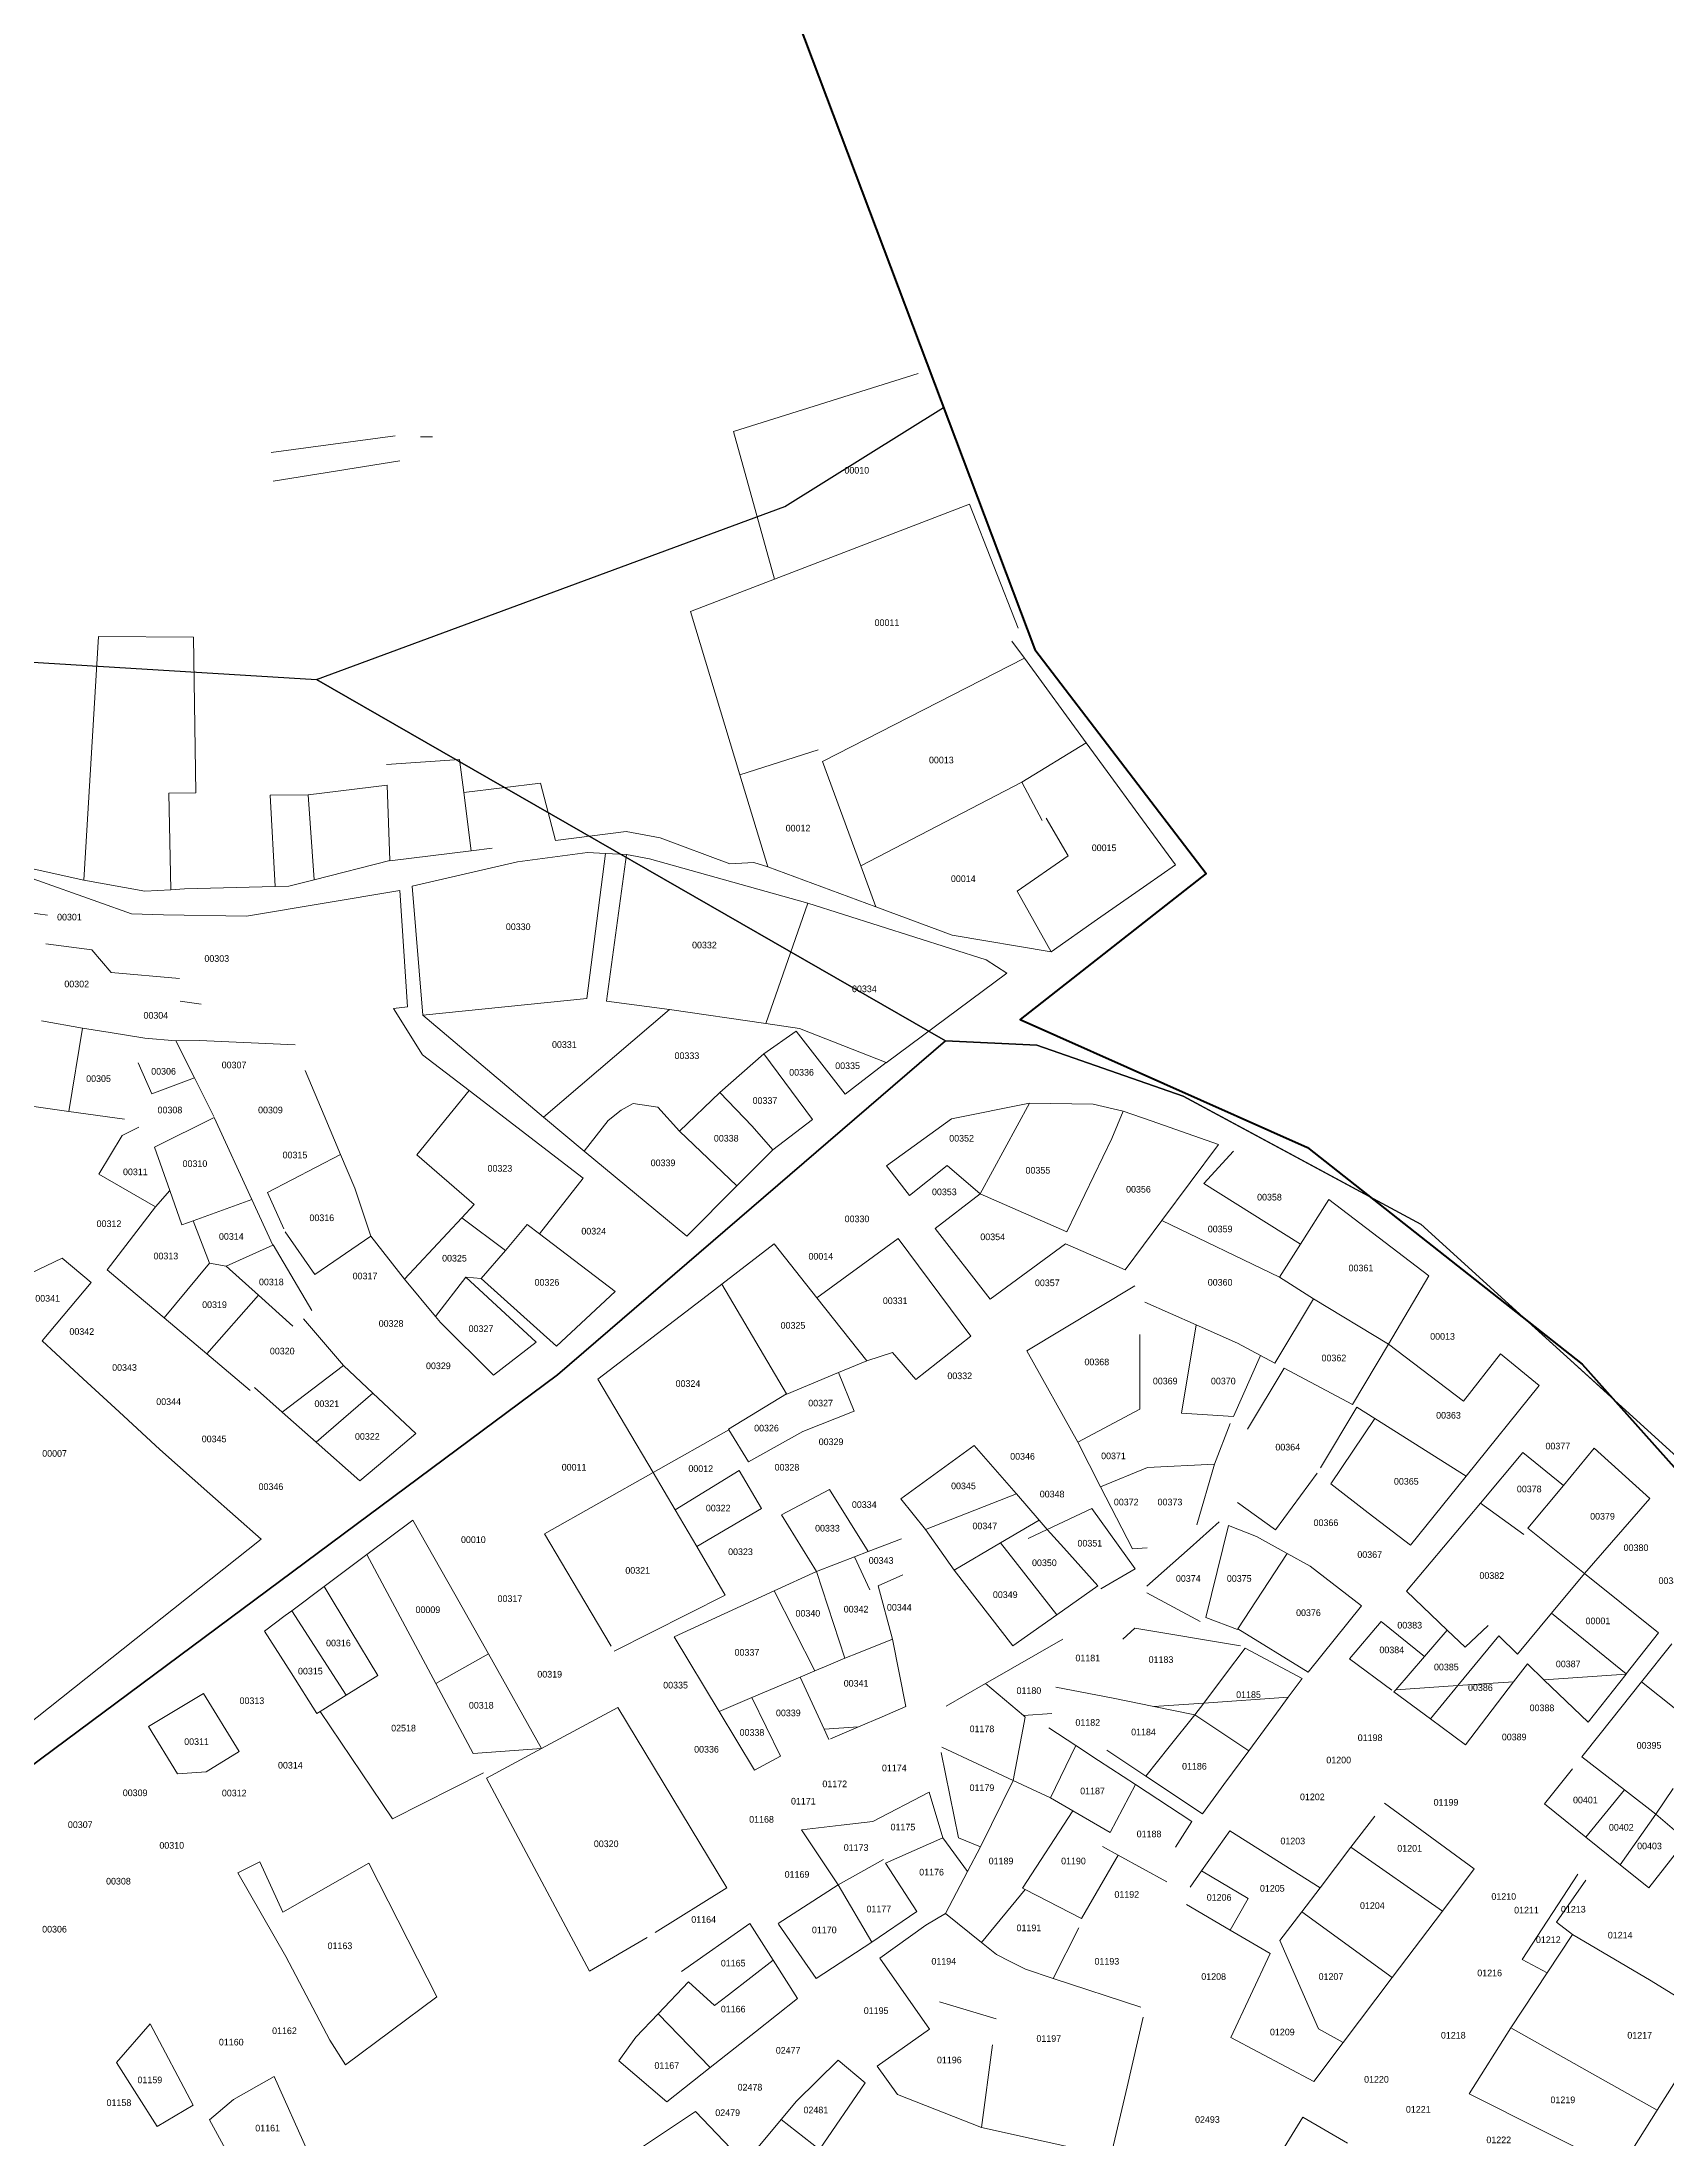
# Model space of a CAD drawing. Header units: metres. Extents: x 245232 to 248406, y 1633796 to 1637634.
# Drawn here: x 247706.5 to 248072.9, y 1636211.5 to 1636684.5 of the extents above; entities that cross this region are included whole.
import ezdxf
from ezdxf.enums import TextEntityAlignment as Align

# ---------------------------------------------------------------- set-up
doc = ezdxf.new("R2010")
doc.units = ezdxf.units.M
doc.header["$MEASUREMENT"] = 0
doc.layers.add('historique_numero_parcelle', color=7, linetype='Continuous')
doc.layers.add('limites_sections', color=7, linetype='Continuous')
doc.layers.add('Limites_Communes', color=7, linetype='Continuous', lineweight=211, plot=False)
doc.layers.add('LIMITES_PARCELLES', color=7, linetype='Continuous', lineweight=0, true_color=0xffffff)
doc.styles.add('Style-FANCY', font='FANCY.shx')

msp = doc.modelspace()

# ---------------------------------------------------------------- linework, layer by layer
at = {"layer": 'Limites_Communes', "color": 210, "lineweight": 80, "flags": 128}
msp.add_lwpolyline([(246937.063, 1636946.102), (247273.698, 1636757.341), (247414.762, 1636704.65), (247560.019, 1636674.752), (247860.122, 1636718.682), (247872.095, 1636702.433), (247930.506, 1636547.383), (247969.191, 1636496.856), (247927.194, 1636463.939), (247992.059, 1636434.995), (248053.997, 1636386.092), (248089.229, 1636346.677), (248129.599, 1636309.977), (248159.107, 1636285.328), (248217.239, 1636236.771), (248275.378, 1636195.051)], dxfattribs=at)
at = {"layer": 'limites_parcelles'}
for p, q in [((247904.155, 1636609.721), (247862.537, 1636596.617)), ((247758.187, 1636591.909), (247786.156, 1636595.652)), ((247791.871, 1636595.44), (247794.623, 1636595.44)), ((247862.537, 1636596.617), (247871.794, 1636563.29)), ((247758.635, 1636585.373), (247787.21, 1636589.976)), ((247871.794, 1636563.29), (247915.776, 1636580.196)), ((247915.776, 1636580.196), (247926.783, 1636552.234)), ((247852.792, 1636555.986), (247871.794, 1636563.29)), ((247863.982, 1636519.164), (247852.792, 1636555.986)), ((247715.909, 1636495.348), (247719.212, 1636550.315)), ((247719.212, 1636550.315), (247740.697, 1636550.209)), ((247740.697, 1636550.209), (247741.226, 1636515.073)), ((247925.328, 1636549.323), (247928.148, 1636545.462)), ((247928.148, 1636545.462), (247882.623, 1636522.128)), ((247928.148, 1636545.462), (247942.087, 1636526.377)), ((247863.982, 1636519.164), (247881.658, 1636524.765)), ((247927.616, 1636517.463), (247942.087, 1636526.377)), ((247942.087, 1636526.377), (247947.642, 1636518.771)), ((247784.194, 1636521.423), (247800.704, 1636522.587)), ((247800.704, 1636522.587), (247801.66, 1636515.135)), ((247882.623, 1636522.128), (247891.221, 1636498.623)), ((247741.226, 1636515.073), (247735.087, 1636514.967)), ((247735.087, 1636514.967), (247735.578, 1636493.182)), ((247757.947, 1636514.543), (247766.52, 1636514.649)), ((247759.119, 1636493.938), (247757.947, 1636514.543)), ((247784.358, 1636516.768), (247766.52, 1636514.649)), ((247767.884, 1636495.46), (247766.52, 1636514.649)), ((247784.956, 1636499.779), (247784.358, 1636516.768)), ((247818.955, 1636517.232), (247801.66, 1636515.135)), ((247801.66, 1636515.135), (247803.347, 1636501.972)), ((247822.336, 1636504.339), (247818.955, 1636517.232)), ((247870.294, 1636498.391), (247863.982, 1636519.164)), ((247891.221, 1636498.623), (247927.616, 1636517.463)), ((247932.141, 1636508.811), (247927.616, 1636517.463)), ((247947.642, 1636518.771), (247953.174, 1636511.197)), ((247953.174, 1636511.197), (247962.237, 1636498.788)), ((247838.279, 1636506.327), (247822.336, 1636504.339)), ((247845.952, 1636504.873), (247838.279, 1636506.327)), ((247938.067, 1636500.808), (247933.093, 1636509.366)), ((247715.909, 1636495.348), (247684.977, 1636502.25)), ((247803.347, 1636501.972), (247784.96, 1636499.68)), ((247808.055, 1636502.559), (247803.347, 1636501.972)), ((247813.754, 1636499.483), (247829.55, 1636501.626)), ((247833.633, 1636501.405), (247829.444, 1636468.623)), ((247829.55, 1636501.626), (247833.633, 1636501.405)), ((247833.633, 1636501.405), (247838.361, 1636501.15)), ((247838.361, 1636501.15), (247833.901, 1636468.038)), ((247838.361, 1636501.15), (247843.6, 1636500.197)), ((247861.695, 1636499.052), (247845.952, 1636504.873)), ((247926.505, 1636492.856), (247938.067, 1636500.808)), ((247704.287, 1636495.694), (247719.112, 1636490.45)), ((247784.956, 1636499.779), (247767.884, 1636495.46)), ((247784.96, 1636499.68), (247784.956, 1636499.779)), ((247790.021, 1636494.006), (247813.754, 1636499.483)), ((247843.6, 1636500.197), (247879.318, 1636490.196)), ((247867.119, 1636499.317), (247861.695, 1636499.052)), ((247870.294, 1636498.391), (247867.119, 1636499.317)), ((247894.622, 1636489.326), (247870.294, 1636498.391)), ((247891.221, 1636498.623), (247894.622, 1636489.326)), ((247962.237, 1636498.788), (247955.772, 1636494.274)), ((247729.668, 1636492.835), (247715.909, 1636495.348)), ((247735.578, 1636493.182), (247729.668, 1636492.835)), ((247738.664, 1636493.364), (247735.578, 1636493.182)), ((247759.119, 1636493.938), (247738.664, 1636493.364)), ((247752.653, 1636487.227), (247787.261, 1636493.048)), ((247762.212, 1636494.025), (247759.119, 1636493.938)), ((247767.884, 1636495.46), (247762.212, 1636494.025)), ((247787.261, 1636493.048), (247788.954, 1636466.801)), ((247792.449, 1636464.877), (247790.021, 1636494.006)), ((247934.191, 1636479.208), (247926.505, 1636492.856)), ((247955.772, 1636494.274), (247944.671, 1636486.524)), ((247707.701, 1636487.446), (247703.362, 1636488.081)), ((247719.112, 1636490.45), (247726.724, 1636487.756)), ((247726.724, 1636487.756), (247733.921, 1636487.545)), ((247733.921, 1636487.545), (247752.653, 1636487.227)), ((247869.797, 1636462.984), (247879.318, 1636490.196)), ((247879.318, 1636490.196), (247919.562, 1636477.337)), ((247911.834, 1636482.913), (247894.622, 1636489.326)), ((247944.671, 1636486.524), (247934.191, 1636479.208)), ((247934.191, 1636479.208), (247911.834, 1636482.913)), ((247717.755, 1636479.614), (247707.347, 1636480.998)), ((247722.094, 1636474.534), (247717.755, 1636479.614)), ((247919.562, 1636477.337), (247924.165, 1636474.4)), ((247737.546, 1636473.158), (247722.094, 1636474.534)), ((247924.165, 1636474.4), (247896.997, 1636454.158)), ((247742.414, 1636467.337), (247737.652, 1636468.078)), ((247829.444, 1636468.623), (247792.449, 1636464.877)), ((247833.901, 1636468.038), (247848.082, 1636466.133)), ((247706.391, 1636463.575), (247715.638, 1636461.94)), ((247788.954, 1636466.801), (247785.779, 1636466.378)), ((247785.779, 1636466.378), (247792.341, 1636455.901)), ((247819.628, 1636441.856), (247792.449, 1636464.877)), ((247819.628, 1636441.856), (247848.082, 1636466.133)), ((247869.797, 1636462.984), (247848.082, 1636466.133)), ((247869.797, 1636462.984), (247877.451, 1636461.874)), ((247712.563, 1636443.172), (247715.638, 1636461.94)), ((247715.638, 1636461.94), (247721.899, 1636460.951)), ((247721.899, 1636460.951), (247729.714, 1636459.717)), ((247729.714, 1636459.717), (247736.665, 1636459.125)), ((247742.07, 1636459.181), (247736.665, 1636459.125)), ((247736.665, 1636459.125), (247740.872, 1636450.744)), ((247763.59, 1636458.156), (247742.07, 1636459.181)), ((247876.632, 1636461.295), (247869.355, 1636456.159)), ((247887.703, 1636447.03), (247876.632, 1636461.295)), ((247877.451, 1636461.874), (247896.978, 1636454.165)), ((247731.302, 1636447.123), (247728.223, 1636454.096)), ((247792.341, 1636455.901), (247802.845, 1636447.854)), ((247859.433, 1636447.427), (247869.355, 1636456.159)), ((247869.355, 1636456.159), (247880.349, 1636441.373)), ((247896.978, 1636454.165), (247887.703, 1636447.03)), ((247896.997, 1636454.158), (247896.978, 1636454.165)), ((247740.872, 1636450.744), (247731.302, 1636447.123)), ((247740.872, 1636450.744), (247745.264, 1636441.993)), ((247770.174, 1636442.246), (247765.905, 1636452.401)), ((247712.563, 1636443.172), (247680.792, 1636447.646)), ((247802.845, 1636447.854), (247791.098, 1636433.365)), ((247802.845, 1636447.854), (247828.616, 1636428.112)), ((247839.917, 1636444.932), (247837.139, 1636443.476)), ((247845.473, 1636444.138), (247839.917, 1636444.932)), ((247850.368, 1636438.714), (247845.473, 1636444.138)), ((247859.433, 1636447.427), (247850.368, 1636438.714)), ((247866.736, 1636439.807), (247859.433, 1636447.427)), ((247911.674, 1636441.514), (247929.295, 1636445.006)), ((247929.295, 1636445.006), (247918.202, 1636424.541)), ((247929.295, 1636445.006), (247943.664, 1636444.829)), ((247943.664, 1636444.829), (247950.409, 1636443.234)), ((247725.137, 1636441.401), (247712.563, 1636443.172)), ((247724.607, 1636437.697), (247728.312, 1636439.602)), ((247731.895, 1636435.093), (247745.365, 1636441.773)), ((247745.365, 1636441.773), (247753.856, 1636423.255)), ((247773.885, 1636433.418), (247770.174, 1636442.246)), ((247828.85, 1636434.216), (247819.628, 1636441.856)), ((247834.229, 1636441.095), (247828.85, 1636434.216)), ((247837.139, 1636443.476), (247834.229, 1636441.095)), ((247871.381, 1636434.475), (247866.736, 1636439.807)), ((247880.349, 1636441.373), (247871.381, 1636434.475)), ((247897.069, 1636430.878), (247911.674, 1636441.514)), ((247950.409, 1636443.234), (247947.895, 1636437.016)), ((247950.409, 1636443.234), (247956.731, 1636441.028)), ((247956.731, 1636441.028), (247971.965, 1636435.714)), ((247719.335, 1636428.974), (247724.607, 1636437.697)), ((247735.331, 1636425.308), (247731.895, 1636435.093)), ((247852.013, 1636415.028), (247828.85, 1636434.216)), ((247863.276, 1636426.337), (247850.368, 1636438.714)), ((247871.381, 1636434.475), (247863.276, 1636426.337)), ((247947.895, 1636437.016), (247937.729, 1636415.968)), ((247971.965, 1636435.714), (247959.165, 1636418.512)), ((247975.356, 1636434.181), (247968.632, 1636426.864)), ((247757.378, 1636424.865), (247773.885, 1636433.418)), ((247777.084, 1636425.811), (247773.885, 1636433.418)), ((247791.098, 1636433.365), (247804.009, 1636422.146)), ((247902.241, 1636424.223), (247897.069, 1636430.878)), ((247910.724, 1636430.939), (247902.241, 1636424.223)), ((247918.202, 1636424.541), (247910.724, 1636430.939)), ((247732.104, 1636421.644), (247719.335, 1636428.974)), ((247735.331, 1636425.308), (247732.104, 1636421.644)), ((247735.331, 1636425.308), (247738.057, 1636417.543)), ((247761.041, 1636416.653), (247757.378, 1636424.865)), ((247780.655, 1636415.029), (247777.084, 1636425.811)), ((247828.616, 1636428.112), (247818.784, 1636415.533)), ((247863.276, 1636426.337), (247852.013, 1636415.028)), ((247968.632, 1636426.864), (247990.443, 1636413.177)), ((247721.207, 1636407.381), (247732.104, 1636421.644)), ((247753.856, 1636423.255), (247740.633, 1636418.474)), ((247753.856, 1636423.255), (247758.566, 1636412.98)), ((247804.009, 1636422.146), (247801.231, 1636419.176)), ((247908.043, 1636416.76), (247918.202, 1636424.541)), ((247937.729, 1636415.968), (247918.202, 1636424.541)), ((247990.443, 1636413.177), (247996.843, 1636423.258)), ((247996.843, 1636423.258), (248019.408, 1636406.041)), ((247738.057, 1636417.543), (247740.633, 1636418.474)), ((247740.633, 1636418.474), (247744.315, 1636408.877)), ((247768.033, 1636406.344), (247761.332, 1636416.001)), ((247801.231, 1636419.176), (247788.319, 1636405.312)), ((247811.073, 1636411.768), (247801.231, 1636419.176)), ((247811.073, 1636411.768), (247815.977, 1636417.675)), ((247815.977, 1636417.675), (247818.784, 1636415.533)), ((247818.784, 1636415.533), (247835.818, 1636402.535)), ((247920.457, 1636400.791), (247908.043, 1636416.76)), ((247959.165, 1636418.512), (247950.885, 1636407.383)), ((247959.165, 1636418.512), (247985.718, 1636405.735)), ((247748.085, 1636408.216), (247758.566, 1636412.98)), ((247758.566, 1636412.98), (247758.667, 1636413.026)), ((247758.667, 1636413.026), (247767.393, 1636398.232)), ((247780.655, 1636415.029), (247768.033, 1636406.344)), ((247788.319, 1636405.312), (247780.655, 1636415.029)), ((247805.57, 1636405.418), (247811.073, 1636411.768)), ((247859.859, 1636404.17), (247871.681, 1636413.24)), ((247871.681, 1636413.24), (247881.317, 1636401.096)), ((247891.356, 1636408.405), (247899.675, 1636414.462)), ((247899.675, 1636414.462), (247916.048, 1636392.446)), ((247937.411, 1636413.27), (247920.457, 1636400.791)), ((247948.319, 1636408.504), (247937.411, 1636413.27)), ((247985.718, 1636405.735), (247990.443, 1636413.177)), ((247696.341, 1636403.035), (247711.051, 1636410.02)), ((247711.051, 1636410.02), (247717.608, 1636404.532)), ((247726.057, 1636403.292), (247721.207, 1636407.381)), ((247744.315, 1636408.877), (247734.033, 1636396.569)), ((247748.085, 1636408.216), (247744.315, 1636408.877)), ((247755.31, 1636401.723), (247748.085, 1636408.216)), ((247795.264, 1636396.897), (247802.153, 1636405.769)), ((247802.153, 1636405.769), (247818.028, 1636391.084)), ((247805.57, 1636405.418), (247802.153, 1636405.769)), ((247881.317, 1636401.096), (247891.356, 1636408.405)), ((247950.885, 1636407.383), (247948.319, 1636408.504)), ((247985.718, 1636405.735), (247993.397, 1636400.829)), ((248019.408, 1636406.041), (248010.276, 1636390.655)), ((247717.608, 1636404.532), (247706.571, 1636391.372)), ((247734.033, 1636396.569), (247726.057, 1636403.292)), ((247755.31, 1636401.723), (247743.69, 1636388.428)), ((247763.1, 1636394.722), (247755.31, 1636401.723)), ((247795.264, 1636396.897), (247788.319, 1636405.312)), ((247822.609, 1636390.178), (247805.57, 1636405.418)), ((247835.818, 1636402.535), (247822.609, 1636390.178)), ((247831.946, 1636382.755), (247856.549, 1636401.63)), ((247856.549, 1636401.63), (247859.859, 1636404.17)), ((247874.491, 1636379.415), (247859.859, 1636404.17)), ((247881.317, 1636401.096), (247892.582, 1636386.899)), ((247928.715, 1636389.134), (247953.078, 1636403.78)), ((247743.69, 1636388.428), (247734.033, 1636396.569)), ((247765.482, 1636396.376), (247774.544, 1636385.793)), ((247796.396, 1636395.526), (247795.264, 1636396.897)), ((247955.33, 1636400.08), (247966.944, 1636394.963)), ((247993.397, 1636400.829), (247984.696, 1636386.367)), ((248010.276, 1636390.655), (247993.397, 1636400.829)), ((247808.389, 1636383.646), (247796.396, 1636395.526)), ((247916.048, 1636392.446), (247903.678, 1636382.69)), ((247954.219, 1636375.95), (247954.219, 1636392.778)), ((247963.574, 1636375.081), (247966.944, 1636394.963)), ((247976.272, 1636390.854), (247966.944, 1636394.963)), ((247706.571, 1636391.372), (247715.798, 1636382.829)), ((247753.466, 1636380.186), (247743.69, 1636388.428)), ((247818.028, 1636391.084), (247808.389, 1636383.646)), ((247892.582, 1636386.899), (247886.195, 1636384.224)), ((247898.376, 1636388.725), (247892.582, 1636386.899)), ((247903.678, 1636382.69), (247898.376, 1636388.725)), ((247940.225, 1636368.497), (247928.715, 1636389.134)), ((247981.441, 1636388.1), (247975.324, 1636374.323)), ((247981.441, 1636388.1), (247976.272, 1636390.854)), ((247984.696, 1636386.367), (247981.441, 1636388.1)), ((248002.199, 1636377.044), (248010.276, 1636390.655)), ((248010.276, 1636390.655), (248027.264, 1636377.757)), ((248027.264, 1636377.757), (248035.563, 1636388.444)), ((248035.563, 1636388.444), (248044.336, 1636381.321)), ((247715.798, 1636382.829), (247723.87, 1636375.354)), ((247760.702, 1636375.264), (247774.544, 1636385.793)), ((247774.544, 1636385.793), (247781.155, 1636379.563)), ((247844.379, 1636361.642), (247831.946, 1636382.755)), ((247886.195, 1636384.224), (247874.535, 1636379.341)), ((247886.195, 1636384.224), (247889.745, 1636375.49)), ((247978.534, 1636371.477), (247986.79, 1636385.251)), ((247986.79, 1636385.251), (248002.199, 1636377.044)), ((247760.702, 1636375.264), (247754.419, 1636380.821)), ((247781.155, 1636379.563), (247774.488, 1636373.829)), ((247781.155, 1636379.563), (247790.826, 1636370.45)), ((247861.387, 1636371.421), (247874.491, 1636379.415)), ((247874.535, 1636379.341), (247874.491, 1636379.415)), ((248044.336, 1636381.321), (248027.817, 1636360.823)), ((247723.87, 1636375.354), (247733.057, 1636366.848)), ((247768.322, 1636368.525), (247760.702, 1636375.264)), ((247774.488, 1636373.829), (247768.322, 1636368.525)), ((247889.745, 1636375.49), (247878.188, 1636370.892)), ((247940.229, 1636368.489), (247954.219, 1636375.95)), ((247975.324, 1636374.323), (247963.574, 1636375.081)), ((247974.607, 1636372.709), (247971.029, 1636363.531)), ((248003.182, 1636376.421), (247994.949, 1636362.719)), ((247997.284, 1636359.118), (248007.24, 1636373.852)), ((248007.24, 1636373.852), (248003.182, 1636376.421)), ((248027.817, 1636360.823), (248007.24, 1636373.852)), ((247778.231, 1636359.76), (247768.322, 1636368.525)), ((247790.826, 1636370.45), (247783.868, 1636364.544)), ((247861.467, 1636371.292), (247844.379, 1636361.642)), ((247861.467, 1636371.292), (247861.387, 1636371.421)), ((247865.914, 1636364.106), (247861.467, 1636371.292)), ((247878.188, 1636370.892), (247865.914, 1636364.106)), ((247940.229, 1636368.489), (247940.225, 1636368.497)), ((247945.368, 1636358.432), (247940.229, 1636368.489)), ((247733.057, 1636366.848), (247744.348, 1636356.863)), ((247783.868, 1636364.544), (247778.231, 1636359.76)), ((247900.312, 1636355.697), (247916.815, 1636367.738)), ((247916.815, 1636367.738), (247926.285, 1636356.959)), ((247955.965, 1636362.774), (247971.029, 1636363.531)), ((247971.029, 1636363.531), (247967.049, 1636349.864)), ((248031.07, 1636354.784), (248040.619, 1636366.158)), ((248040.619, 1636366.158), (248049.77, 1636358.772)), ((248049.77, 1636358.772), (248056.696, 1636367.171)), ((248056.696, 1636367.171), (248069.261, 1636355.81)), ((247819.866, 1636347.797), (247844.379, 1636361.642)), ((247844.379, 1636361.642), (247849.332, 1636353.23)), ((247849.332, 1636353.23), (247863.815, 1636362.124)), ((247863.815, 1636362.124), (247868.877, 1636353.56)), ((247945.368, 1636358.432), (247955.965, 1636362.774)), ((247952.528, 1636344.42), (247945.368, 1636358.432)), ((247994.208, 1636361.486), (247984.784, 1636348.76)), ((248005.757, 1636352.593), (247997.284, 1636359.118)), ((248027.817, 1636360.823), (248015.276, 1636345.262)), ((248049.77, 1636358.772), (248041.789, 1636349.095)), ((247744.348, 1636356.863), (247755.925, 1636346.626)), ((247873.331, 1636352.12), (247884.159, 1636357.807)), ((247884.159, 1636357.807), (247892.911, 1636343.805)), ((247905.87, 1636348.814), (247900.312, 1636355.697)), ((247926.353, 1636356.88), (247905.87, 1636348.814)), ((247926.285, 1636356.959), (247926.353, 1636356.88)), ((247926.353, 1636356.88), (247931.513, 1636350.907)), ((247984.784, 1636348.76), (247976.225, 1636354.929)), ((248014.369, 1636334.891), (248031.07, 1636354.784)), ((248031.07, 1636354.784), (248040.863, 1636347.64)), ((248069.261, 1636355.81), (248054.528, 1636338.867)), ((247779.807, 1636343.148), (247790.161, 1636350.892)), ((247790.161, 1636350.892), (247799.62, 1636334.213)), ((247854.215, 1636344.939), (247849.332, 1636353.23)), ((247868.877, 1636353.56), (247854.215, 1636344.939)), ((247881.231, 1636339.354), (247873.331, 1636352.12)), ((247922.77, 1636345.782), (247931.513, 1636350.907)), ((247931.513, 1636350.907), (247933.315, 1636348.822)), ((247933.315, 1636348.822), (247943.397, 1636353.54)), ((247943.397, 1636353.54), (247953.187, 1636339.914)), ((247965.546, 1636344.704), (247972.098, 1636350.563)), ((247969.08, 1636328.943), (247974.207, 1636349.728)), ((247974.207, 1636349.728), (247980.512, 1636347.229)), ((248015.276, 1636345.262), (248005.757, 1636352.593)), ((248041.789, 1636349.095), (248054.528, 1636338.867)), ((247755.925, 1636346.626), (247702.479, 1636304.081)), ((247827.525, 1636334.9), (247819.866, 1636347.797)), ((247854.215, 1636344.939), (247854.214, 1636344.939)), ((247854.214, 1636344.939), (247860.676, 1636333.966)), ((247892.911, 1636343.805), (247900.402, 1636346.661)), ((247912.309, 1636339.649), (247905.87, 1636348.814)), ((247912.309, 1636339.649), (247922.77, 1636345.782)), ((247922.77, 1636345.782), (247926.586, 1636340.916)), ((247928.977, 1636346.793), (247933.315, 1636348.822)), ((247937.041, 1636344.658), (247933.315, 1636348.822)), ((247944.72, 1636336.077), (247937.041, 1636344.658)), ((247955.863, 1636344.682), (247952.528, 1636344.42)), ((247955.815, 1636336), (247965.546, 1636344.704)), ((247980.512, 1636347.229), (247987.466, 1636343.411)), ((247779.807, 1636343.148), (247770.16, 1636335.933)), ((247795.348, 1636314.059), (247779.807, 1636343.148)), ((247889.808, 1636342.623), (247881.231, 1636339.354)), ((247892.911, 1636343.805), (247889.808, 1636342.623)), ((247889.808, 1636342.623), (247893.249, 1636335.212)), ((247925.538, 1636322.583), (247912.309, 1636339.649)), ((247926.586, 1636340.916), (247935.479, 1636329.577)), ((247953.187, 1636339.914), (247945.382, 1636335.416)), ((247987.466, 1636343.411), (247976.343, 1636326.401)), ((247987.466, 1636343.411), (247992.656, 1636340.562)), ((247992.656, 1636340.562), (248004.245, 1636331.573)), ((247770.16, 1636335.933), (247762.852, 1636330.467)), ((247770.16, 1636335.933), (247770.16, 1636335.933)), ((247770.16, 1636335.933), (247776.176, 1636325.942)), ((247834.918, 1636322.451), (247827.525, 1636334.9)), ((247849.114, 1636324.582), (247871.724, 1636334.981)), ((247871.724, 1636334.981), (247881.231, 1636339.354)), ((247880.904, 1636316.913), (247871.724, 1636334.981)), ((247887.634, 1636319.774), (247881.231, 1636339.354)), ((247900.693, 1636338.61), (247895.181, 1636336.094)), ((247895.181, 1636336.094), (247898.421, 1636324.038)), ((247935.479, 1636329.577), (247944.72, 1636336.077)), ((248023.57, 1636326.115), (248014.369, 1636334.891)), ((248054.528, 1636338.867), (248047.116, 1636329.937)), ((248054.528, 1636338.867), (248062.888, 1636332.155)), ((247761.381, 1636329.367), (247762.852, 1636330.467)), ((247775.096, 1636311.382), (247762.852, 1636330.467)), ((247799.62, 1636334.213), (247807.27, 1636320.724)), ((247860.676, 1636333.966), (247835.606, 1636321.316)), ((247967.82, 1636328.059), (247955.806, 1636334.516)), ((248004.245, 1636331.573), (247992.16, 1636316.577)), ((248062.888, 1636332.155), (248071.218, 1636325.467)), ((247756.733, 1636325.891), (247761.381, 1636329.367)), ((247762.683, 1636316.461), (247756.733, 1636325.891)), ((247776.176, 1636325.942), (247782.25, 1636315.853)), ((247935.479, 1636329.577), (247925.538, 1636322.583)), ((247950.332, 1636324.042), (247953.11, 1636326.556)), ((247953.11, 1636326.556), (247976.931, 1636322.579)), ((247976.248, 1636326.255), (247969.08, 1636328.943)), ((247976.343, 1636326.401), (247976.248, 1636326.255)), ((247992.16, 1636316.577), (247976.343, 1636326.401)), ((248008.647, 1636328.076), (248001.526, 1636319.594)), ((248018.429, 1636320.145), (248008.647, 1636328.076)), ((248018.429, 1636320.145), (248023.57, 1636326.115)), ((248027.634, 1636322.239), (248023.57, 1636326.115)), ((248032.794, 1636327.134), (248027.634, 1636322.239)), ((248047.116, 1636329.937), (248039.408, 1636320.652)), ((248063.958, 1636316.231), (248047.116, 1636329.937)), ((248071.218, 1636325.467), (248063.958, 1636316.231)), ((247807.27, 1636320.724), (247795.348, 1636314.059)), ((247819.213, 1636299.349), (247807.27, 1636320.724)), ((247859.264, 1636307.713), (247849.114, 1636324.582)), ((247890.692, 1636320.983), (247887.634, 1636319.774)), ((247898.421, 1636324.038), (247890.692, 1636320.983)), ((247901.374, 1636308.838), (247898.421, 1636324.038)), ((247936.838, 1636324.042), (247919.352, 1636314.025)), ((247977.964, 1636322.029), (247973.524, 1636316.128)), ((247990.813, 1636315.179), (247977.964, 1636322.029)), ((248035.183, 1636324.792), (248025.926, 1636313.566)), ((248039.408, 1636320.652), (248035.183, 1636324.792)), ((248067.4, 1636314.416), (248074.244, 1636323.017)), ((247768.492, 1636307.254), (247762.683, 1636316.461)), ((247782.25, 1636315.853), (247775.096, 1636311.382)), ((247880.904, 1636316.913), (247877.572, 1636315.497)), ((247883.952, 1636318.209), (247880.904, 1636316.913)), ((247887.634, 1636319.774), (247883.952, 1636318.209)), ((247973.524, 1636316.128), (247968.63, 1636309.625)), ((248001.526, 1636319.594), (248011.039, 1636312.542)), ((248011.934, 1636312.603), (248018.429, 1636320.145)), ((248041.639, 1636318.511), (248038.518, 1636314.432)), ((248045.395, 1636314.905), (248041.639, 1636318.511)), ((248045.395, 1636314.905), (248063.917, 1636316.179)), ((248063.917, 1636316.179), (248055.381, 1636305.319)), ((248063.958, 1636316.231), (248063.917, 1636316.179)), ((247742.916, 1636311.779), (247730.54, 1636304.327)), ((247750.993, 1636298.667), (247742.916, 1636311.779)), ((247775.096, 1636311.382), (247769.259, 1636307.733)), ((247795.348, 1636314.059), (247803.777, 1636298.285)), ((247877.572, 1636315.497), (247866.663, 1636310.859)), ((247882.985, 1636303.733), (247877.572, 1636315.497)), ((247910.512, 1636308.961), (247919.352, 1636314.025)), ((247927.92, 1636306.824), (247919.352, 1636314.025)), ((247935.235, 1636313.219), (247948.158, 1636310.745)), ((247987.691, 1636310.936), (247990.813, 1636315.179)), ((248011.553, 1636312.161), (248011.934, 1636312.603)), ((248019.754, 1636306.081), (248011.553, 1636312.161)), ((248011.934, 1636312.603), (248025.925, 1636313.566)), ((248019.754, 1636306.081), (248025.926, 1636313.566)), ((248025.925, 1636313.566), (248025.926, 1636313.566)), ((248025.926, 1636313.566), (248038.518, 1636314.432)), ((248038.518, 1636314.432), (248027.651, 1636300.227)), ((248055.381, 1636305.319), (248045.395, 1636314.905)), ((248058.092, 1636302.717), (248067.4, 1636314.416)), ((248067.4, 1636314.416), (248082.902, 1636302.072)), ((247769.259, 1636307.733), (247768.492, 1636307.254)), ((247769.259, 1636307.733), (247785.601, 1636283.478)), ((247819.213, 1636299.349), (247836.461, 1636308.654)), ((247836.461, 1636308.654), (247861.025, 1636267.966)), ((247866.663, 1636310.859), (247859.264, 1636307.713)), ((247867.237, 1636294.462), (247859.264, 1636307.713)), ((247866.663, 1636310.859), (247873.162, 1636297.682)), ((247890.723, 1636304.265), (247896.061, 1636306.557)), ((247896.061, 1636306.557), (247901.374, 1636308.838)), ((247925.615, 1636292.145), (247928.332, 1636306.478)), ((247927.92, 1636306.824), (247934.353, 1636307.267)), ((247928.332, 1636306.478), (247927.92, 1636306.824)), ((247948.158, 1636310.745), (247957.357, 1636308.849)), ((247957.357, 1636308.849), (247968.63, 1636309.625)), ((247966.612, 1636306.942), (247957.357, 1636308.849)), ((247966.612, 1636306.942), (247960.839, 1636299.734)), ((247968.63, 1636309.625), (247966.612, 1636306.942)), ((247978.788, 1636298.839), (247966.612, 1636306.942)), ((247968.63, 1636309.625), (247968.631, 1636309.625)), ((247968.631, 1636309.625), (247987.691, 1636310.936)), ((247985.866, 1636308.456), (247978.788, 1636298.839)), ((247987.691, 1636310.936), (247985.866, 1636308.456)), ((247987.691, 1636310.936), (247987.691, 1636310.936)), ((247730.54, 1636304.327), (247737.067, 1636293.696)), ((247882.985, 1636303.733), (247890.723, 1636304.265)), ((247884.047, 1636301.425), (247882.985, 1636303.733)), ((247889.637, 1636303.799), (247884.395, 1636301.549)), ((247890.723, 1636304.265), (247889.637, 1636303.799)), ((247939.802, 1636300.04), (247933.663, 1636304.066)), ((248027.651, 1636300.227), (248019.754, 1636306.081)), ((248053.939, 1636297.497), (248058.092, 1636302.717)), ((247743.575, 1636294.144), (247750.993, 1636298.667)), ((247803.777, 1636298.285), (247819.213, 1636299.349)), ((247806.789, 1636292.647), (247819.213, 1636299.349)), ((247873.162, 1636297.682), (247867.237, 1636294.462)), ((247913.29, 1636279.195), (247909.383, 1636298.449)), ((247909.511, 1636299.643), (247925.615, 1636292.145)), ((247939.802, 1636300.04), (247934.068, 1636288.21)), ((247939.802, 1636300.04), (247944.911, 1636296.69)), ((247955.567, 1636293.15), (247946.76, 1636299.039)), ((247960.839, 1636299.734), (247955.567, 1636293.15)), ((247978.788, 1636298.839), (247973.191, 1636291.233)), ((248063.538, 1636290.043), (248053.939, 1636297.497)), ((247737.067, 1636293.696), (247743.575, 1636294.144)), ((247785.601, 1636283.478), (247806.112, 1636293.914)), ((247830.023, 1636249.161), (247806.789, 1636292.647)), ((247944.911, 1636296.69), (247953.21, 1636291.249)), ((247968.324, 1636284.619), (247955.567, 1636293.15)), ((248045.5, 1636286.891), (248051.799, 1636294.808)), ((247893.976, 1636282.899), (247906.676, 1636289.514)), ((247906.676, 1636289.514), (247909.718, 1636279.195)), ((247925.615, 1636292.145), (247918.273, 1636277.176)), ((247934.068, 1636288.21), (247925.615, 1636292.145)), ((247939.095, 1636285.295), (247934.068, 1636288.21)), ((247953.21, 1636291.249), (247947.483, 1636280.431)), ((247953.21, 1636291.249), (247965.942, 1636282.899)), ((247973.191, 1636291.233), (247968.324, 1636284.619)), ((248063.538, 1636290.043), (248054.865, 1636279.34)), ((248070.629, 1636284.536), (248063.538, 1636290.043)), ((248074.512, 1636290.36), (248070.629, 1636284.536)), ((247886.825, 1636282.062), (247893.976, 1636282.899)), ((247927.719, 1636267.88), (247939.095, 1636285.295)), ((247947.483, 1636280.431), (247939.095, 1636285.295)), ((247965.942, 1636282.899), (247962.238, 1636277.079)), ((248001.847, 1636277.098), (248007.194, 1636284.121)), ((248009.403, 1636287.022), (248029.675, 1636272.216)), ((248054.865, 1636279.34), (248045.5, 1636286.891)), ((248062.573, 1636273.124), (248070.629, 1636284.536)), ((248070.629, 1636284.536), (248070.629, 1636284.536)), ((248077.483, 1636278.677), (248070.629, 1636284.536)), ((247877.901, 1636281.017), (247886.825, 1636282.062)), ((247886.17, 1636268.612), (247877.901, 1636281.017)), ((247909.718, 1636279.195), (247896.849, 1636273.535)), ((247909.718, 1636279.195), (247915.335, 1636271.625)), ((247918.273, 1636277.176), (247913.29, 1636279.195)), ((247968.152, 1636271.801), (247974.483, 1636280.796)), ((247974.483, 1636280.796), (247994.888, 1636267.956)), ((248062.573, 1636273.124), (248054.865, 1636279.34)), ((248077.483, 1636278.677), (248069.046, 1636267.905)), ((247750.7, 1636271.305), (247755.66, 1636273.784)), ((247755.66, 1636273.784), (247760.819, 1636262.407)), ((247760.819, 1636262.407), (247780.266, 1636273.52)), ((247780.266, 1636273.52), (247795.618, 1636243.349)), ((247886.17, 1636268.612), (247896.357, 1636274.3)), ((247896.849, 1636273.535), (247903.877, 1636262.607)), ((247915.335, 1636271.625), (247918.273, 1636277.176)), ((247941.045, 1636260.978), (247949.346, 1636275.31)), ((247949.346, 1636275.31), (247945.816, 1636277.256)), ((247960.33, 1636269.255), (247949.346, 1636275.31)), ((247994.888, 1636267.956), (248001.847, 1636277.098)), ((248001.847, 1636277.098), (248022.49, 1636262.695)), ((247761.496, 1636252.469), (247750.7, 1636271.305)), ((247872.607, 1636259.863), (247886.17, 1636268.612)), ((247893.711, 1636255.647), (247886.17, 1636268.612)), ((247915.335, 1636271.625), (247910.335, 1636262.175)), ((247965.549, 1636268.102), (247968.152, 1636271.801)), ((247978.642, 1636265.517), (247968.152, 1636271.801)), ((248029.675, 1636272.216), (248022.49, 1636262.695)), ((248040.465, 1636251.754), (248052.998, 1636270.989)), ((248054.858, 1636269.696), (248048.225, 1636260.22)), ((248069.046, 1636267.905), (248062.573, 1636273.124)), ((247861.025, 1636267.966), (247844.812, 1636257.864)), ((247918.468, 1636255.612), (247928.329, 1636267.564)), ((247928.329, 1636267.564), (247927.719, 1636267.88)), ((247928.329, 1636267.564), (247941.045, 1636260.978)), ((247974.618, 1636258.357), (247964.703, 1636264.169)), ((247974.618, 1636258.357), (247978.642, 1636265.517)), ((247990.765, 1636262.541), (247994.888, 1636267.956)), ((247850.81, 1636249.068), (247866.196, 1636259.9)), ((247866.196, 1636259.9), (247871.497, 1636251.57)), ((247881.143, 1636247.445), (247872.677, 1636259.748)), ((247903.877, 1636262.607), (247893.711, 1636255.647)), ((247895.563, 1636252.075), (247905.89, 1636259.476)), ((247905.89, 1636259.476), (247910.335, 1636262.175)), ((247910.335, 1636262.175), (247918.468, 1636255.612)), ((247990.765, 1636262.541), (247985.828, 1636256.055)), ((248011.152, 1636247.67), (247990.765, 1636262.541)), ((248022.49, 1636262.695), (248011.152, 1636247.67)), ((248048.225, 1636260.22), (248051.842, 1636257.424)), ((247843.025, 1636256.751), (247830.023, 1636249.161)), ((247893.711, 1636255.647), (247881.143, 1636247.445)), ((247921.845, 1636252.888), (247918.468, 1636255.612)), ((247940.474, 1636258.895), (247934.651, 1636247.49)), ((247983.581, 1636253.104), (247974.618, 1636258.357)), ((247985.828, 1636256.055), (247994.535, 1636236.117)), ((248046.113, 1636248.748), (248051.842, 1636257.424)), ((248051.842, 1636257.424), (248069.617, 1636246.916)), ((247771.418, 1636233.551), (247761.496, 1636252.469)), ((247861.374, 1636243.753), (247871.497, 1636251.57)), ((247871.497, 1636251.57), (247876.987, 1636242.944)), ((247906.763, 1636236.06), (247895.563, 1636252.075)), ((247924.928, 1636251.316), (247921.845, 1636252.888)), ((247928.372, 1636249.562), (247924.928, 1636251.316)), ((247974.766, 1636234.117), (247983.581, 1636253.104)), ((248046.113, 1636248.748), (248040.465, 1636251.754)), ((247845.512, 1636239.513), (247852.391, 1636246.749)), ((247852.391, 1636246.749), (247858.265, 1636241.352)), ((247934.651, 1636247.49), (247928.372, 1636249.562)), ((247934.651, 1636247.49), (247954.433, 1636240.963)), ((248011.152, 1636247.67), (248000.087, 1636233.006)), ((248037.912, 1636236.328), (248046.113, 1636248.748)), ((248069.617, 1636246.916), (248083.831, 1636238.156)), ((247795.618, 1636243.349), (247774.99, 1636227.995)), ((247858.265, 1636241.352), (247861.374, 1636243.753)), ((247876.987, 1636242.944), (247867.473, 1636235.435)), ((247908.986, 1636242.172), (247921.765, 1636238.362)), ((247723.301, 1636228.51), (247730.936, 1636237.255)), ((247730.936, 1636237.255), (247740.594, 1636218.867)), ((247840.474, 1636234.212), (247845.512, 1636239.513)), ((247845.512, 1636239.513), (247857.244, 1636227.362)), ((247867.473, 1636235.435), (247857.244, 1636227.362)), ((247894.907, 1636227.719), (247906.763, 1636236.06)), ((247954.962, 1636238.714), (247951.324, 1636223.035)), ((247994.535, 1636236.117), (248000.087, 1636233.006)), ((248028.52, 1636221.453), (248037.912, 1636236.328)), ((248056.358, 1636225.965), (248037.912, 1636236.328)), ((247774.99, 1636227.995), (247771.418, 1636233.551)), ((247836.638, 1636228.921), (247840.474, 1636234.212)), ((247920.984, 1636232.523), (247918.483, 1636213.839)), ((247993.43, 1636224.185), (247974.766, 1636234.117)), ((248000.087, 1636233.006), (247993.43, 1636224.185)), ((248080.103, 1636232.248), (248070.962, 1636217.761)), ((247732.479, 1636214.097), (247723.301, 1636228.51)), ((247847.486, 1636219.66), (247836.638, 1636228.921)), ((247857.244, 1636227.362), (247847.486, 1636219.66)), ((247876.722, 1636219.796), (247886.115, 1636229.057)), ((247886.115, 1636229.057), (247892.2, 1636223.897)), ((247899.532, 1636221.251), (247894.907, 1636227.719)), ((248070.962, 1636217.761), (248056.358, 1636225.965)), ((247749.722, 1636220.189), (247758.85, 1636225.349)), ((247758.85, 1636225.349), (247766.655, 1636208.019)), ((247892.2, 1636223.897), (247881.911, 1636208.898)), ((247918.483, 1636213.839), (247899.532, 1636221.251)), ((247951.324, 1636223.035), (247947.686, 1636207.361)), ((248062.524, 1636204.388), (248028.52, 1636221.453)), ((247740.594, 1636218.867), (247732.479, 1636214.097)), ((247744.298, 1636215.559), (247749.722, 1636220.189)), ((247840.883, 1636208.701), (247853.968, 1636217.415)), ((247853.968, 1636217.415), (247865.08, 1636205.773)), ((247873.251, 1636215.615), (247876.722, 1636219.796)), ((248070.962, 1636217.761), (248062.524, 1636204.388)), ((247753.161, 1636199.287), (247744.298, 1636215.559)), ((247865.08, 1636205.773), (247873.251, 1636215.615)), ((247873.251, 1636215.615), (247881.911, 1636208.898)), ((247947.686, 1636207.361), (247918.483, 1636213.839)), ((247981.156, 1636200.217), (247990.999, 1636216.171)), ((247990.999, 1636216.171), (248001.07, 1636210.307))]:
    msp.add_line(p, q, dxfattribs=at)
at = {"layer": 'limites_sections'}
for p, q in [((247874.084, 1636579.664), (247909.926, 1636602.012)), ((247768.428, 1636540.652), (247874.084, 1636579.664)), ((247910.334, 1636459.129), (247768.428, 1636540.652)), ((247930.99, 1636458.131), (247910.334, 1636459.129)), ((247963.997, 1636446.578), (247930.99, 1636458.131)), ((248006.108, 1636423.903), (247963.997, 1636446.578)), ((248060.923, 1636378.343), (248041.851, 1636395.682))]:
    msp.add_line(p, q, dxfattribs=at)
at = {"layer": 'limites_sections', "flags": 128}
for points in [[(247196.259, 1636677.192), (247370.185, 1636636.555), (247496.973, 1636594.293), (247661.146, 1636547.154), (247768.428, 1636540.652), (247768.428, 1636540.652), (247910.334, 1636459.129), (247822.779, 1636383.723), (247697.695, 1636290.674), (247546.68, 1636188.471)], [(247546.68, 1636188.471), (247697.695, 1636290.674), (247822.779, 1636383.723), (247910.334, 1636459.129), (247930.99, 1636458.131), (247963.997, 1636446.578), (248017.635, 1636417.696), (248081.175, 1636359.932), (248216.648, 1636235.955), (248272.648, 1636198.72)]]:
    msp.add_lwpolyline(points, dxfattribs=at)

# ---------------------------------------------------------------- texts
at = {"layer": 'historique_numero_parcelle', "style": 'Style-FANCY'}
for s, p in [('00010', (247890.343, 1636587.867)), ('00011', (247897.145, 1636553.469)), ('00013', (247909.42, 1636522.469)), ('00012', (247877.085, 1636507.093)), ('00015', (247946.144, 1636502.655)), ('00014', (247914.37, 1636495.68)), ('00301', (247712.687, 1636487.016)), ('00330', (247813.946, 1636484.84)), ('00332', (247855.962, 1636480.708)), ('00303', (247745.93, 1636477.673)), ('00302', (247714.328, 1636471.923)), ('00334', (247892.053, 1636470.826)), ('00304', (247732.181, 1636464.839)), ('00331', (247824.36, 1636458.249)), ('00307', (247749.829, 1636453.648)), ('00333', (247852.012, 1636455.734)), ('00335', (247888.263, 1636453.467)), ('00305', (247719.253, 1636450.568)), ('00306', (247733.926, 1636452.211)), ('00336', (247877.877, 1636451.992)), ('00308', (247735.362, 1636443.484)), ('00309', (247758.038, 1636443.484)), ('00337', (247869.619, 1636445.614)), ('00315', (247763.578, 1636433.32)), ('00338', (247860.883, 1636437.107)), ('00352', (247913.989, 1636437.103)), ('00311', (247727.564, 1636429.521)), ('00310', (247741.005, 1636431.369)), ('00323', (247809.815, 1636430.313)), ('00339', (247846.621, 1636431.556)), ('00355', (247931.203, 1636429.875)), ('00353', (247910.097, 1636425.006)), ('00356', (247953.891, 1636425.593)), ('00316', (247769.632, 1636419.152)), ('00358', (247983.452, 1636423.812)), ('00312', (247721.613, 1636417.817)), ('00314', (247749.214, 1636414.942)), ('00324', (247830.984, 1636416.134)), ('00330', (247890.385, 1636418.911)), ('00354', (247921.002, 1636414.857)), ('00359', (247972.321, 1636416.625)), ('00313', (247734.439, 1636410.528)), ('00325', (247799.558, 1636410.033)), ('00014', (247882.227, 1636410.469)), ('00317', (247779.379, 1636406.01)), ('00361', (248004.1, 1636407.821)), ('00341', (247707.775, 1636400.972)), ('00318', (247758.243, 1636404.676)), ('00326', (247820.431, 1636404.577)), ('00331', (247899.003, 1636400.431)), ('00357', (247933.328, 1636404.478)), ('00360', (247972.321, 1636404.587)), ('00319', (247745.417, 1636399.542)), ('00342', (247715.471, 1636393.477)), ('00328', (247785.26, 1636395.307)), ('00327', (247805.546, 1636394.134)), ('00325', (247875.945, 1636394.861)), ('00013', (248022.508, 1636392.384)), ('00320', (247760.705, 1636389.07)), ('00368', (247944.492, 1636386.62)), ('00362', (247997.995, 1636387.518)), ('00343', (247725.115, 1636385.366)), ('00329', (247795.93, 1636385.744)), ('00324', (247852.245, 1636381.745)), ('00332', (247913.572, 1636383.49)), ('00369', (247959.932, 1636382.308)), ('00370', (247973.039, 1636382.308)), ('00344', (247735.068, 1636377.666)), ('00321', (247770.754, 1636377.196)), ('00327', (247882.178, 1636377.33)), ('00363', (248023.849, 1636374.582)), ('00345', (247745.328, 1636369.247)), ('00322', (247779.9, 1636369.804)), ('00326', (247869.969, 1636371.683)), ('00329', (247884.537, 1636368.603)), ('00364', (247987.582, 1636367.395)), ('00377', (248048.516, 1636367.63)), ('00007', (247709.334, 1636365.971)), ('00011', (247826.549, 1636362.854)), ('00012', (247855.132, 1636362.547)), ('00328', (247874.586, 1636362.854)), ('00346', (247927.743, 1636365.318)), ('00371', (247948.262, 1636365.419)), ('00346', (247758.154, 1636358.467)), ('00345', (247914.405, 1636358.645)), ('00365', (248014.333, 1636359.669)), ('00378', (248042.067, 1636357.95)), ('00322', (247859.068, 1636353.639)), ('00334', (247892.027, 1636354.435)), ('00348', (247934.412, 1636356.797)), ('00372', (247951.135, 1636354.998)), ('00373', (247961.009, 1636354.998)), ('00333', (247883.717, 1636349.096)), ('00347', (247919.227, 1636349.61)), ('00366', (247996.2, 1636350.327)), ('00379', (248058.6, 1636351.79)), ('00010', (247803.823, 1636346.504)), ('00323', (247864.095, 1636343.783)), ('00351', (247942.927, 1636345.708)), ('00380', (248066.163, 1636344.691)), ('00321', (247840.909, 1636339.574)), ('00343', (247895.823, 1636341.807)), ('00350', (247932.667, 1636341.294)), ('00367', (248006.075, 1636343.14)), ('00349', (247923.844, 1636334.107)), ('00374', (247965.139, 1636337.75)), ('00375', (247976.63, 1636337.75)), ('00382', (248033.625, 1636338.413)), ('00381', (248074.018, 1636337.24)), ('00009', (247793.561, 1636330.693)), ('00317', (247812.073, 1636333.208)), ('00340', (247879.305, 1636329.897)), ('00342', (247890.18, 1636330.821)), ('00344', (247899.927, 1636331.232)), ('00376', (247992.25, 1636330.024)), ('00383', (248015.099, 1636327.208)), ('00001', (248057.563, 1636328.18)), ('00316', (247773.38, 1636323.176)), ('00337', (247865.557, 1636321.068)), ('01181', (247942.46, 1636319.803)), ('00384', (248011.054, 1636321.634)), ('00315', (247767.048, 1636316.84)), ('00319', (247821.05, 1636316.14)), ('01183', (247958.978, 1636319.444)), ('00385', (248023.366, 1636317.762)), ('00387', (248050.861, 1636318.466)), ('00335', (247849.45, 1636313.676)), ('00341', (247890.18, 1636314.086)), ('01180', (247929.174, 1636312.437)), ('01185', (247978.728, 1636311.539)), ('00386', (248031.046, 1636313.128)), ('00313', (247753.857, 1636310.152)), ('00318', (247805.609, 1636309.133)), ('00339', (247874.893, 1636307.413)), ('00388', (248044.94, 1636308.551)), ('00311', (247741.37, 1636300.941)), ('02518', (247788.07, 1636303.978)), ('00338', (247866.686, 1636302.998)), ('01178', (247918.581, 1636303.813)), ('01182', (247942.46, 1636305.25)), ('01184', (247955.028, 1636303.094)), ('01198', (248006.156, 1636301.806)), ('00389', (248038.667, 1636301.981)), ('00336', (247856.426, 1636299.199)), ('01200', (247999.077, 1636296.775)), ('00395', (248069.099, 1636300.073)), ('00314', (247762.534, 1636295.602)), ('01172', (247885.366, 1636291.39)), ('01174', (247898.806, 1636294.983)), ('01186', (247966.519, 1636295.368)), ('00309', (247727.512, 1636289.376)), ('00312', (247749.871, 1636289.325)), ('01171', (247878.287, 1636287.488)), ('01179', (247918.581, 1636290.517)), ('01187', (247943.538, 1636289.798)), ('01202', (247993.127, 1636288.459)), ('01199', (248023.29, 1636287.227)), ('00401', (248054.736, 1636287.753)), ('00307', (247715.124, 1636282.19)), ('01168', (247868.848, 1636283.382)), ('00310', (247735.771, 1636277.518)), ('00320', (247833.797, 1636277.87)), ('01175', (247900.755, 1636281.636)), ('01188', (247956.285, 1636280.096)), ('01203', (247988.715, 1636278.5)), ('00402', (248062.841, 1636281.593)), ('00403', (248069.202, 1636277.383)), ('01173', (247890.188, 1636277.016)), ('01189', (247922.89, 1636273.987)), ('01190', (247939.229, 1636273.987)), ('01201', (248015.082, 1636276.857)), ('00308', (247723.742, 1636269.433)), ('01169', (247876.851, 1636270.959)), ('01176', (247907.219, 1636271.472)), ('01205', (247984.098, 1636267.823)), ('01177', (247895.318, 1636263.156)), ('01192', (247951.258, 1636266.441)), ('01206', (247972.094, 1636265.769)), ('01204', (248006.669, 1636263.921)), ('01210', (248036.319, 1636265.975)), ('01213', (248052.016, 1636263.1)), ('00306', (247709.321, 1636258.595)), ('01164', (247855.786, 1636260.788)), ('01170', (247883.006, 1636258.433)), ('01191', (247929.174, 1636258.895)), ('01211', (248041.449, 1636262.894)), ('01163', (247773.718, 1636254.848)), ('01212', (248046.374, 1636256.221)), ('01214', (248062.584, 1636257.248)), ('01165', (247862.455, 1636250.932)), ('01194', (247909.963, 1636251.349)), ('01193', (247946.769, 1636251.349)), ('01208', (247970.863, 1636247.905)), ('01207', (247997.333, 1636247.905)), ('01216', (248033.139, 1636248.726)), ('01166', (247862.455, 1636240.562)), ('01195', (247894.702, 1636240.21)), ('01162', (247761.202, 1636235.674)), ('01209', (247986.355, 1636235.379)), ('01218', (248024.931, 1636234.661)), ('01217', (248066.995, 1636234.661)), ('01160', (247749.198, 1636233.108)), ('02477', (247874.851, 1636231.253)), ('01197', (247933.663, 1636233.921)), ('01167', (247847.476, 1636227.832)), ('01196', (247911.22, 1636229.07)), ('01159', (247730.833, 1636224.586)), ('02478', (247866.233, 1636222.937)), ('01220', (248007.593, 1636224.702)), ('01158', (247723.857, 1636219.453)), ('02479', (247861.206, 1636217.188)), ('02481', (247881.109, 1636217.804)), ('01221', (248017.031, 1636217.926)), ('01219', (248049.657, 1636220.082)), ('01161', (247757.406, 1636213.703)), ('02493', (247969.455, 1636215.646)), ('01222', (248035.191, 1636211.047))]:
    msp.add_text(s, height=1.5, dxfattribs=at).set_placement(p, align=Align.MIDDLE_CENTER)

doc.saveas('drawing.dxf')
